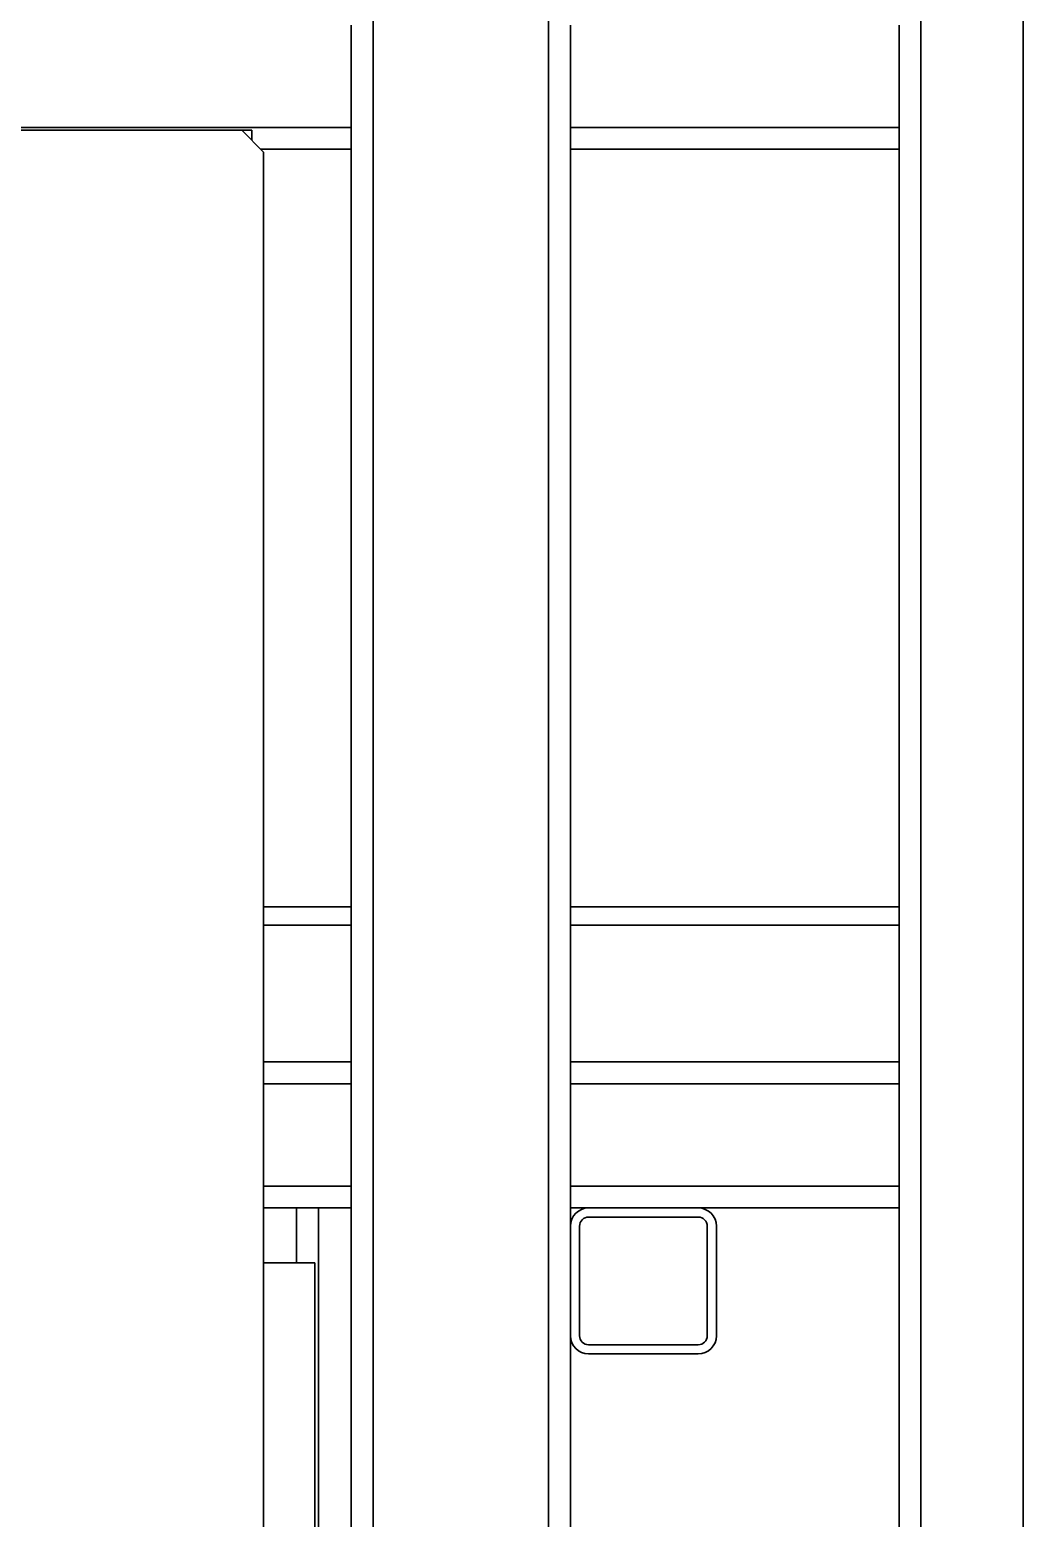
# Model space of a CAD drawing. Header units: millimetres. Extents: x -1052 to 3351, y 0 to 2015.
# Drawn here: x -360.91 to -352.86, y 1746.09 to 1758.15 of the extents above; entities that cross this region are included whole.
import ezdxf

# ---------------------------------------------------------------- set-up
doc = ezdxf.new("R2010")
doc.units = ezdxf.units.MM

msp = doc.modelspace()

# ---------------------------------------------------------------- linework, layer by layer
at = {"color": 7, "linetype": 'Continuous', "lineweight": 35}
for p, q in [((-358.1296, 1700.3826), (-358.1296, 1767.8333)), ((-358.1296, 1700.3826), (-358.1296, 1767.8333)), ((-356.7096, 1700.3826), (-356.7096, 1767.8333)), ((-356.7096, 1700.3826), (-356.7096, 1767.8333)), ((-353.692, 1700.3826), (-353.692, 1767.8333)), ((-353.692, 1700.3826), (-353.692, 1767.8333)), ((-352.8637, 1700.3826), (-352.8637, 1767.8333)), ((-352.8637, 1700.3826), (-352.8637, 1767.8333)), ((-358.3071, 1757.3607), (-358.3071, 1758.189)), ((-358.3071, 1757.3607), (-358.3071, 1758.189)), ((-356.5321, 1757.3607), (-356.5321, 1758.189)), ((-356.5321, 1757.3607), (-356.5321, 1758.189)), ((-353.8695, 1757.3607), (-353.8695, 1758.189)), ((-353.8695, 1757.3607), (-353.8695, 1758.189)), ((-358.3071, 1757.3607), (-361.7684, 1757.3607)), ((-358.3071, 1757.3607), (-361.7684, 1757.3607)), ((-359.1946, 1757.3385), (-361.7684, 1757.3385)), ((-359.1946, 1757.3385), (-361.7684, 1757.3385)), ((-359.0171, 1757.161), (-359.1946, 1757.3385)), ((-359.1946, 1757.3385), (-359.1132, 1757.3385)), ((-359.0171, 1757.161), (-359.1946, 1757.3385)), ((-359.1946, 1757.3385), (-359.1132, 1757.3385)), ((-359.1132, 1757.2571), (-359.1132, 1757.3385)), ((-359.1132, 1757.2571), (-359.1132, 1757.3385)), ((-358.3071, 1757.1832), (-358.3071, 1757.3607)), ((-358.3071, 1757.1832), (-358.3071, 1757.3607)), ((-356.5321, 1757.3607), (-353.8695, 1757.3607)), ((-356.5321, 1757.3607), (-356.5321, 1757.1832)), ((-356.5321, 1757.3607), (-353.8695, 1757.3607)), ((-356.5321, 1757.3607), (-356.5321, 1757.1832)), ((-353.8695, 1757.3607), (-353.8695, 1757.1832)), ((-353.8695, 1757.3607), (-353.8695, 1757.1832)), ((-358.3071, 1757.1832), (-359.0393, 1757.1832)), ((-358.3071, 1757.1832), (-359.0393, 1757.1832)), ((-358.3071, 1749.7873), (-358.3071, 1757.1832)), ((-358.3071, 1749.7873), (-358.3071, 1757.1832)), ((-356.5321, 1749.7873), (-356.5321, 1757.1832)), ((-356.5321, 1757.1832), (-353.8695, 1757.1832)), ((-356.5321, 1749.7873), (-356.5321, 1757.1832)), ((-356.5321, 1757.1832), (-353.8695, 1757.1832)), ((-353.8695, 1749.7873), (-353.8695, 1757.1832)), ((-353.8695, 1749.7873), (-353.8695, 1757.1832)), ((-359.0171, 1757.161), (-359.0171, 1742.7242)), ((-359.0171, 1757.161), (-359.0171, 1742.7242)), ((-359.0171, 1751.0446), (-358.3071, 1751.0446)), ((-359.0171, 1751.0446), (-358.3071, 1751.0446)), ((-356.5321, 1751.0446), (-353.8695, 1751.0446)), ((-356.5321, 1751.0446), (-353.8695, 1751.0446)), ((-359.0171, 1750.8967), (-358.3071, 1750.8967)), ((-359.0171, 1750.8967), (-358.3071, 1750.8967)), ((-356.5321, 1750.8967), (-353.8695, 1750.8967)), ((-356.5321, 1750.8967), (-353.8695, 1750.8967)), ((-358.3071, 1749.7873), (-359.0171, 1749.7873)), ((-358.3071, 1749.7873), (-359.0171, 1749.7873)), ((-358.3071, 1749.6098), (-358.3071, 1749.7873)), ((-358.3071, 1749.6098), (-358.3071, 1749.7873)), ((-353.8695, 1749.7873), (-356.5321, 1749.7873)), ((-356.5321, 1749.7873), (-356.5321, 1749.6098)), ((-353.8695, 1749.7873), (-356.5321, 1749.7873)), ((-356.5321, 1749.7873), (-356.5321, 1749.6098)), ((-353.8695, 1749.7873), (-353.8695, 1749.6098)), ((-353.8695, 1749.7873), (-353.8695, 1749.6098)), ((-358.3071, 1749.6098), (-359.0171, 1749.6098)), ((-358.3071, 1749.6098), (-359.0171, 1749.6098)), ((-358.3071, 1748.7814), (-358.3071, 1749.6098)), ((-358.3071, 1748.7814), (-358.3071, 1749.6098)), ((-353.8695, 1749.6098), (-356.5321, 1749.6098)), ((-356.5321, 1748.7814), (-356.5321, 1749.6098)), ((-353.8695, 1749.6098), (-356.5321, 1749.6098)), ((-356.5321, 1748.7814), (-356.5321, 1749.6098)), ((-353.8695, 1749.6098), (-353.8695, 1748.7814)), ((-353.8695, 1749.6098), (-353.8695, 1748.7814)), ((-358.3071, 1748.7814), (-359.0171, 1748.7814)), ((-358.3071, 1748.7814), (-359.0171, 1748.7814)), ((-358.3071, 1748.6039), (-358.3071, 1748.7814)), ((-358.3071, 1748.6039), (-358.3071, 1748.7814)), ((-353.8695, 1748.7814), (-356.5321, 1748.7814)), ((-356.5321, 1748.7814), (-356.5321, 1748.6039)), ((-353.8695, 1748.7814), (-356.5321, 1748.7814)), ((-356.5321, 1748.7814), (-356.5321, 1748.6039)), ((-353.8695, 1748.7814), (-353.8695, 1748.6039)), ((-353.8695, 1748.7814), (-353.8695, 1748.6039)), ((-358.3071, 1748.6039), (-359.0171, 1748.6039)), ((-358.3071, 1748.6039), (-359.0171, 1748.6039)), ((-358.7508, 1748.1602), (-358.7508, 1748.6039)), ((-358.7508, 1748.1602), (-358.7508, 1748.6039)), ((-358.5733, 1737.8059), (-358.5733, 1748.6039)), ((-358.5733, 1737.8059), (-358.5733, 1748.6039)), ((-358.3071, 1700.3826), (-358.3071, 1748.6039)), ((-358.3071, 1700.3826), (-358.3071, 1748.6039)), ((-356.3841, 1748.6039), (-356.5321, 1748.6039)), ((-356.5321, 1748.456), (-356.5321, 1748.6039)), ((-356.3841, 1748.6039), (-356.5321, 1748.6039)), ((-356.5321, 1748.456), (-356.5321, 1748.6039)), ((-356.3841, 1748.6039), (-355.4966, 1748.6039)), ((-356.3841, 1748.6039), (-355.4966, 1748.6039)), ((-356.3841, 1748.53), (-355.4966, 1748.53)), ((-356.3841, 1748.53), (-355.4966, 1748.53)), ((-353.8695, 1748.6039), (-355.4966, 1748.6039)), ((-353.8695, 1748.6039), (-355.4966, 1748.6039)), ((-353.8695, 1736.9184), (-353.8695, 1748.6039)), ((-353.8695, 1736.9184), (-353.8695, 1748.6039)), ((-356.5321, 1747.5685), (-356.5321, 1748.456)), ((-356.5321, 1747.5685), (-356.5321, 1748.456)), ((-356.4581, 1747.5685), (-356.4581, 1748.456)), ((-356.4581, 1747.5685), (-356.4581, 1748.456)), ((-355.4227, 1748.456), (-355.4227, 1747.5685)), ((-355.4227, 1748.456), (-355.4227, 1747.5685)), ((-355.3487, 1748.456), (-355.3487, 1747.5685)), ((-355.3487, 1748.456), (-355.3487, 1747.5685)), ((-358.6029, 1748.1602), (-359.0171, 1748.1602)), ((-358.6029, 1748.1602), (-359.0171, 1748.1602)), ((-358.6029, 1748.1602), (-358.6029, 1729.6704)), ((-358.6029, 1748.1602), (-358.6029, 1729.6704)), ((-356.5321, 1736.9184), (-356.5321, 1747.5685)), ((-356.5321, 1736.9184), (-356.5321, 1747.5685)), ((-355.4966, 1747.4945), (-356.3841, 1747.4945)), ((-355.4966, 1747.4945), (-356.3841, 1747.4945)), ((-355.4966, 1747.4206), (-356.3841, 1747.4206)), ((-355.4966, 1747.4206), (-356.3841, 1747.4206))]:
    msp.add_line(p, q, dxfattribs=at)
for centre, radius, start, end in [((-356.3841, 1748.456), 0.1479, 90, 180), ((-356.3841, 1748.456), 0.1479, 90, 180), ((-356.3841, 1748.456), 0.074, 90, 180), ((-356.3841, 1748.456), 0.074, 90, 180), ((-355.4966, 1748.456), 0.1479, 0, 90), ((-355.4966, 1748.456), 0.1479, 0, 90), ((-355.4966, 1748.456), 0.074, 0, 90), ((-355.4966, 1748.456), 0.074, 0, 90), ((-356.3841, 1747.5685), 0.1479, 180, 270), ((-356.3841, 1747.5685), 0.1479, 180, 270), ((-356.3841, 1747.5685), 0.074, 180, 270), ((-356.3841, 1747.5685), 0.074, 180, 270), ((-355.4966, 1747.5685), 0.1479, 270, 0), ((-355.4966, 1747.5685), 0.074, 270, 0), ((-355.4966, 1747.5685), 0.1479, 270, 0), ((-355.4966, 1747.5685), 0.074, 270, 0)]:
    msp.add_arc(centre, radius, start, end, dxfattribs=at)

doc.saveas('drawing.dxf')
